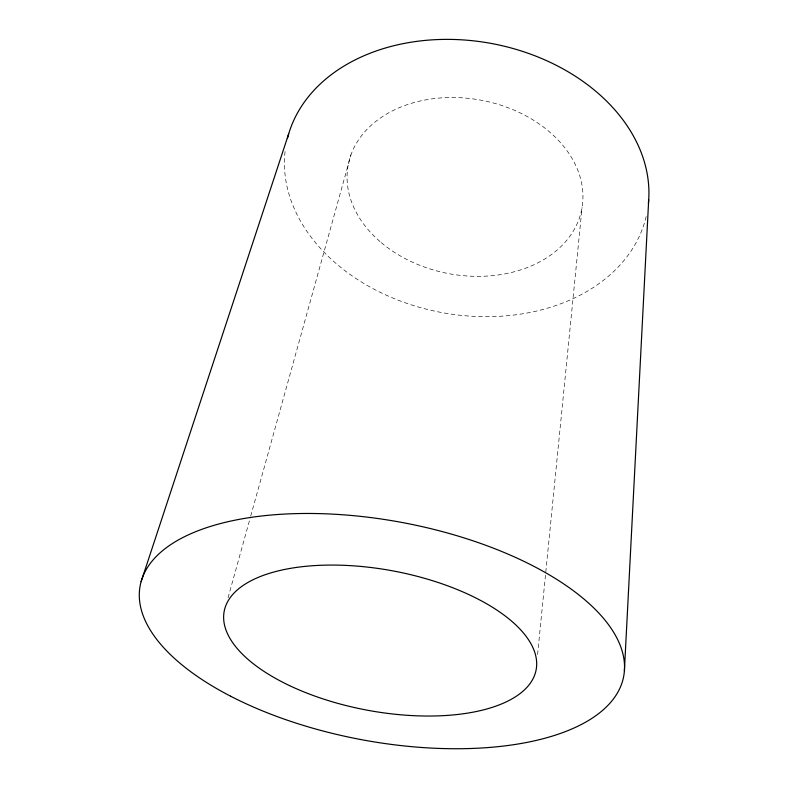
<?xml version="1.0" encoding="UTF-8"?>
<svg xmlns="http://www.w3.org/2000/svg" width="788" height="788" viewBox="0 0 788 788"><rect width="100%" height="100%" fill="white"/><g stroke="black" fill="none" stroke-linecap="round" stroke-linejoin="round"><path stroke-width="0.59" stroke-dasharray="3.94 2.96" d="M537.583 654.552L582.076 207.5M228.037 597.826L250.387 517.292M250.712 516.11L350.936 154.881M646.18 216.523A183.634 136.807 10.6 0 1 441.654 312.531A183.634 136.807 10.6 0 1 285.364 149.237M381.264 242.635A118.87 88.226 10.6 0 0 578.825 219.655A118.87 88.226 10.6 0 0 434.927 98.49A118.87 88.226 10.6 0 0 381.264 242.635"/><path stroke-width="1.18" d="M624.391 670.913L648.701 199.719M141.121 581.662L288.694 133.822M287.413 138.53A183.634 136.807 10.6 0 1 490.087 43.232A183.634 136.807 10.6 0 1 648.396 203.373M230.598 696.198A245.964 110.468 10.6 0 0 621.821 683.403A245.964 110.468 10.6 0 0 293.333 513.697A245.964 110.468 10.6 0 0 230.598 696.198M289.511 685.599A158.703 70.822 10.6 0 0 535.998 670.48A158.703 70.822 10.6 0 0 314.934 565.577A158.703 70.822 10.6 0 0 289.511 685.599"/></g></svg>
